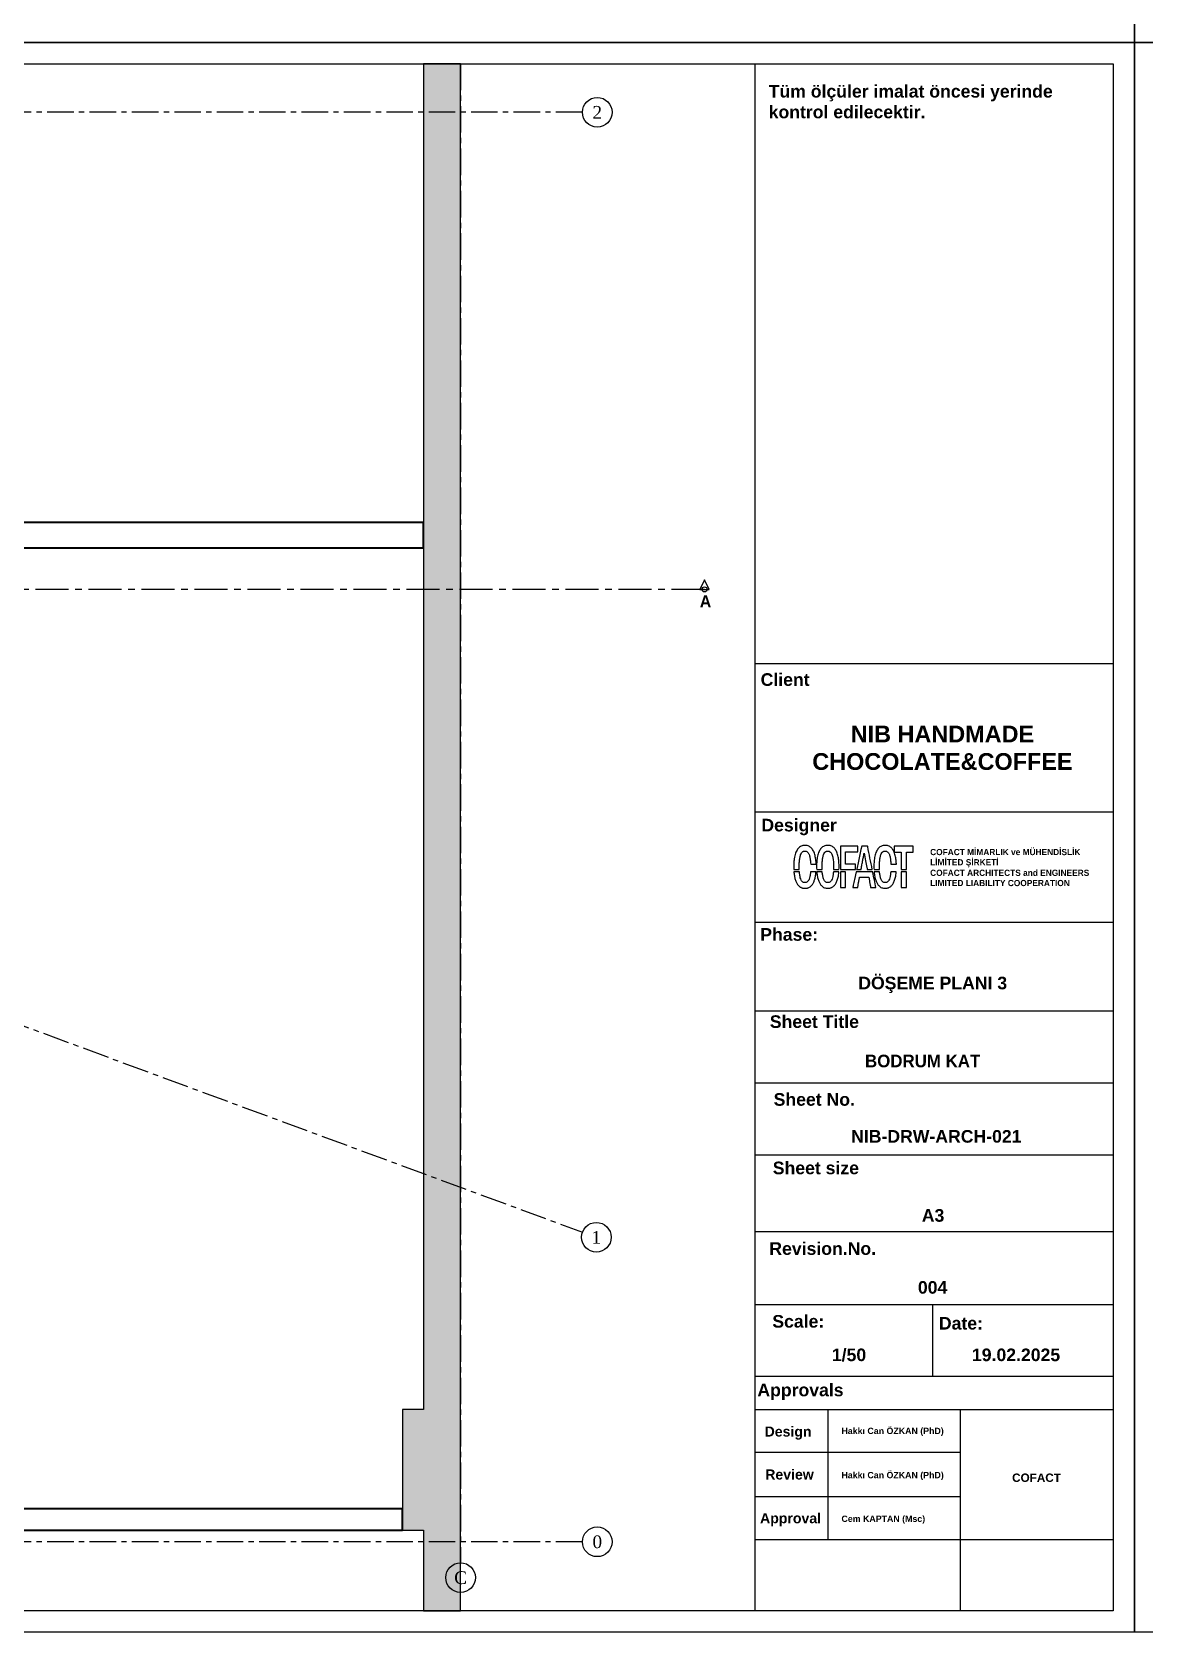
# Model space of a CAD drawing. Header units: millimetres. Extents: x 933584 to 974011, y 4545988 to 4553664.
# Drawn here: x 956962 to 958012, y 4548355 to 4549865 of the extents above; entities that cross this region are included whole.
import ezdxf
from ezdxf.enums import TextEntityAlignment as Align

# ---------------------------------------------------------------- set-up
doc = ezdxf.new("R2010")
doc.units = ezdxf.units.MM
doc.linetypes.add('CENTER', pattern=[2, 1.25, -0.25, 0.25, -0.25])
doc.layers.get('0').update_dxf_attribs({"color": 255})
for name, color, linetype in [('0-CSX-CXS_20', 14, 'CENTER'), ('0-HSL-HTC', 253, 'Continuous'), ('0-HSL-HTC_200', 1, 'Continuous'), ('0-TXT-XBX_20', 3, 'Continuous'), ('2-SPS-RCN', 2, 'Continuous')]:
    doc.layers.add(name, color=color, linetype=linetype)
doc.layers.add('2-SPS-IBW', color=5, linetype='Continuous', lineweight=40)
doc.layers.add('3-OPN-WDR', color=4, linetype='Continuous', lineweight=18)
doc.styles.add('Century Gothic_B_3', font='GOTHICB.TTF', dxfattribs={"height": 4})
doc.styles.get("Standard").update_dxf_attribs({"font": 'times.ttf'})
pattern_1 = [(45, (935939.6384, 4550274.5564), (-4.490128, 4.490128), []), (45, (935944.1285, 4550274.5564), (-4.490128, 4.490128), [3.175, -1.5875])]

# ---------------------------------------------------------------- blocks, each defined once
blk = doc.blocks.new('aksno_20')
at = {"layer": '0-TXT-XBX_20'}
blk.add_circle((0, 0), 7, dxfattribs=at)
blk.add_attdef('AKSNO', text='', height=6).set_placement((0, 0), align=Align.MIDDLE_CENTER)
blk = doc.blocks.new('ZVBXCB')
at = {"layer": '0-CSX-CXS_20', "ltscale": 20}
for p, q in [((933780.8, 4549789.6), (932221.5, 4549789.6)), ((933780.8, 4548440.5), (932221.5, 4548440.5))]:
    blk.add_line(p, q, dxfattribs=at)
for points in [[(932363.9, 4549835.4), (932363.9, 4548420.7)], [(932759.9, 4549835.4), (932759.9, 4548420.7)], [(933137.9, 4549835.4), (933137.9, 4548420.7)], [(933665.8, 4549835.4), (933665.8, 4548420.7)], [(932221.5, 4549308.2), (933780.8, 4548732.7)]]:
    blk.add_lwpolyline(points, dxfattribs=at)
at = {"layer": '0-TXT-XBX_20'}
ref = blk.add_blockref('aksno_20', (933794.8, 4549789.6), dxfattribs=dict(at, xscale=2, yscale=2, zscale=2))
ref.add_attrib('AKSNO', '2', dxfattribs={"color": 7, "height": 12}).set_placement((933794.8, 4549789.6), align=Align.MIDDLE_CENTER)
ref = blk.add_blockref('aksno_20', (933793.9, 4548727.9), dxfattribs=dict(at, xscale=2, yscale=2, zscale=2))
ref.add_attrib('AKSNO', '1', dxfattribs={"color": 7, "height": 12}).set_placement((933793.9, 4548727.9), align=Align.MIDDLE_CENTER)
ref = blk.add_blockref('aksno_20', (933794.8, 4548440.5), dxfattribs=dict(at, xscale=2, yscale=2, zscale=2))
ref.add_attrib('AKSNO', '0', dxfattribs={"color": 7, "height": 12}).set_placement((933794.8, 4548440.5), align=Align.MIDDLE_CENTER)
ref = blk.add_blockref('aksno_20', (932363.9, 4548406.7), dxfattribs=dict(at, xscale=2, yscale=2, zscale=2))
ref.add_attrib('AKSNO', 'A', dxfattribs={"color": 7, "height": 12}).set_placement((932363.9, 4548406.7), align=Align.MIDDLE_CENTER)
ref = blk.add_blockref('aksno_20', (932759.8, 4548406.7), dxfattribs=dict(at, xscale=2, yscale=2, zscale=2))
ref.add_attrib('AKSNO', "A'", dxfattribs={"color": 7, "height": 12}).set_placement((932759.8, 4548406.7), align=Align.MIDDLE_CENTER)
ref = blk.add_blockref('aksno_20', (933137.9, 4548406.7), dxfattribs=dict(at, xscale=2, yscale=2, zscale=2))
ref.add_attrib('AKSNO', 'B', dxfattribs={"color": 7, "height": 12}).set_placement((933137.9, 4548406.7), align=Align.MIDDLE_CENTER)
ref = blk.add_blockref('aksno_20', (933665.8, 4548406.7), dxfattribs=dict(at, xscale=2, yscale=2, zscale=2))
ref.add_attrib('AKSNO', 'C', dxfattribs={"color": 7, "height": 12}).set_placement((933665.8, 4548406.7), align=Align.MIDDLE_CENTER)
blk = doc.blocks.new('kapı_multi2')
at = {"color": 8}
blk.add_lwpolyline([(3, 0), (3, 84, -0.414214), (87, 0, -1)], format="xyb", dxfattribs=at)
for points in [[(2, 3.5), (-2, 3.5), (-2, 0), (2, 0)], [(0, -18), (4, -18), (4, -4), (3, -4), (3, 0), (0, 0)], [(87, -4), (87, 0), (3, 0), (3, -4)], [(90, -18), (86, -18), (86, -4), (87, -4), (87, 0), (90, 0)], [(88, 3.5), (92, 3.5), (92, 0), (88, 0)], [(2, -21.5), (-2, -21.5), (-2, -18), (2, -18)], [(88, -21.5), (92, -21.5), (92, -18), (88, -18)]]:
    blk.add_lwpolyline(points, close=True)
blk = doc.blocks.new('DBXDB')
blk.add_lwpolyline([(939906.2, 4549896.9), (939906.2, 4549851.9)])
at = {"layer": '2-SPS-IBW'}
for points in [[(940246.2, 4549930.9), (940044.2, 4549930.9), (940044.2, 4549951.9), (940246.2, 4549951.9)], [(940322.2, 4549239.5), (940322.2, 4548677.9), (940302.2, 4548677.9), (940302.2, 4549246.9)], [(941153.2, 4548608.9), (941153.2, 4548608.9), (941153.2, 4548608.9), (940402.2, 4548608.9), (940402.2, 4548588.9), (941153.2, 4548588.9), (941153.2, 4548608.9)]]:
    blk.add_lwpolyline(points, close=True, dxfattribs=at)
for points in [[(939906.2, 4549851.9), (939924.2, 4549851.9), (939924.2, 4549896.9), (939906.2, 4549896.9), (939906.2, 4549851.9)], [(940686.2, 4549901.9), (940686.2, 4549515.9), (941173.2, 4549515.9), (941173.2, 4549539.9), (940710.2, 4549539.9), (940710.2, 4549901.9), (940686.2, 4549901.9)], [(939906.2, 4549691.9), (939906.2, 4549761.9), (939924.2, 4549761.9), (939924.2, 4549707.8), (940032.3, 4549707.8), (940032.3, 4549624.8), (939932.3, 4549624.8), (939932.3, 4549564.8)], [(940055.3, 4549338), (940035.6, 4549345.3), (939901.6, 4549529.4), (939763.8, 4549435.6), (939763.8, 4549459.8), (939906.2, 4549556.6), (939906.2, 4549641.9), (940016.2, 4549641.9), (940016.2, 4549691.9), (939906.2, 4549691.9)], [(940067.5, 4549371.1), (940067.5, 4549371.1), (939985.2, 4549477.3)]]:
    blk.add_lwpolyline(points, dxfattribs=at)
at = {"layer": '3-OPN-WDR'}
blk.add_lwpolyline([(939911.2, 4549691.9), (939906.2, 4549691.9), (939906.2, 4549641.9), (939911.2, 4549641.9)], close=True, dxfattribs=at)
at = {"layer": '3-OPN-WDR', "extrusion": (0, 0, -1), "xscale": -1, "zscale": -1, "rotation": 89.99999999999973}
blk.add_blockref('kapı_multi2', (-939924.2, 4549851.9), dxfattribs=at)
blk = doc.blocks.new('FDSVBDVBDZVB')
at = {"layer": '0-HSL-HTC_200'}
h = blk.add_hatch(dxfattribs=at)
h.set_pattern_fill('ANSI33', color=256)
h.set_pattern_definition([(45, (935941.6384, 4550274.5564), (-4.490128, 4.490128), []), (45, (935946.1285, 4550274.5564), (-4.490128, 4.490128), [3.175, -1.5875])])
h.paths.add_polyline_path([(941208.2, 4549972.8), (941173.2, 4549972.8), (941173.2, 4548702.9), (941153.2, 4548702.9), (941153.2, 4548588.9), (941173.2, 4548588.9), (941173.2, 4548512.8), (941208.2, 4548512.8)])
h = blk.add_hatch(dxfattribs=at)
h.set_pattern_fill('ANSI33', color=256)
h.set_pattern_definition(pattern_1)
h.paths.add_polyline_path([(939906.2, 4549956.9), (940044.2, 4549956.9), (940044.2, 4549896.9), (939906.2, 4549896.9)])
h = blk.add_hatch(dxfattribs=at)
h.set_pattern_fill('ANSI33', color=256)
h.set_pattern_definition(pattern_1)
h.paths.add_polyline_path([(940246.2, 4549951.9), (940710.2, 4549951.9), (940710.2, 4549901.9), (940246.2, 4549901.9)])
h = blk.add_hatch(dxfattribs=at)
h.set_pattern_fill('ANSI33', color=256)
h.set_pattern_definition(pattern_1)
h.paths.add_polyline_path([(939951.8, 4549578.9), (940011.2, 4549496), (939962.9, 4549461.3), (939903.1, 4549543.8)])
h = blk.add_hatch(dxfattribs=at)
h.set_pattern_fill('ANSI33', color=256)
h.set_pattern_definition(pattern_1)
h.paths.add_polyline_path([(940055.3, 4549338), (940072.6, 4549384.9), (940702, 4549152.3), (940695.2, 4549101.8)])
h = blk.add_hatch(dxfattribs=at)
h.set_pattern_fill('ANSI33', color=256)
h.set_pattern_definition([(45, (935944.3535, 4550275.225), (-4.490128, 4.490128), []), (45, (935948.8436, 4550275.225), (-4.490128, 4.490128), [3.175, -1.5875])])
h.paths.add_polyline_path([(940402.2, 4548677.9), (940302.2, 4548677.9), (940302.2, 4548577.9), (940402.2, 4548577.9)])
at = {"layer": '2-SPS-RCN'}
for points in [[(941208.2, 4549972.8), (941173.2, 4549972.8), (941173.2, 4548702.9), (941153.2, 4548702.9), (941153.2, 4548588.9), (941173.2, 4548588.9), (941173.2, 4548512.8), (941208.2, 4548512.8)], [(939906.2, 4549956.9), (940044.2, 4549956.9), (940044.2, 4549896.9), (939906.2, 4549896.9)], [(940246.2, 4549951.9), (940710.2, 4549951.9), (940710.2, 4549901.9), (940246.2, 4549901.9)], [(939951.8, 4549578.9), (940011.2, 4549496), (939962.9, 4549461.3), (939903.1, 4549543.8)], [(940402.2, 4548677.9), (940302.2, 4548677.9), (940302.2, 4548577.9), (940402.2, 4548577.9)]]:
    blk.add_lwpolyline(points, close=True, dxfattribs=at)
blk.add_lwpolyline([(940055.3, 4549338), (940072.6, 4549384.9), (940702, 4549152.3), (940695.2, 4549101.8), (940055.3, 4549338)], dxfattribs=at)
blk = doc.blocks.new('CVBXCBV')
for points in [[(936052.9, 4551339.5), (936057.3, 4551348.6), (936061.7, 4551339.5), (936052.9, 4551339.5)], [(937705.5, 4551339.5), (937701.1, 4551348.6), (937696.7, 4551339.5), (937705.5, 4551339.5)]]:
    blk.add_lwpolyline(points)
at = {"linetype": 'CENTER', "ltscale": 25}
blk.add_lwpolyline([(937701.1, 4551339.5), (936057.3, 4551339.5)], dxfattribs=at)
for centre in [(936057.3, 4551339.5), (937701.1, 4551339.5)]:
    blk.add_circle(centre, 2.41)
at = {"linetype": 'CENTER', "ltscale": 10, "char_height": 11.393, "attachment_point": 3, "line_spacing_factor": 0.984502, "style": 'Century Gothic_B_3'}
for insert, width in [((937948.5, 4551333.8), 1895.969), ((938066.9, 4551333.8), 370.363)]:
    blk.add_mtext('\\pxql;{\\fFranklin Gothic Book|b1|i0|c162|p34;A}', dxfattribs=dict(at, insert=insert, width=width))

msp = doc.modelspace()

# ---------------------------------------------------------------- linework, layer by layer
at = {"color": 0}
for p, q in [((957981.5, 4549269.07), (957643.44, 4549269.07)), ((957981.5, 4549269.07), (957643.44, 4549269.07)), ((957981.5, 4549129.09), (957643.44, 4549129.09)), ((957981.5, 4549129.09), (957643.44, 4549129.09)), ((957981.5, 4549129.09), (957643.44, 4549129.09)), ((957981.5, 4549129.09), (957643.44, 4549129.09)), ((957981.5, 4549025.03), (957643.44, 4549025.03)), ((957643.44, 4548941.75), (957981.5, 4548941.75)), ((957981.5, 4548873.35), (957643.44, 4548873.35)), ((957981.5, 4548805.39), (957643.44, 4548805.39)), ((957981.5, 4548733.17), (957643.44, 4548733.17)), ((957981.5, 4548664.16), (957643.44, 4548664.16)), ((957810.92, 4548664.16), (957810.92, 4548596.44)), ((957981.5, 4548596.44), (957643.44, 4548596.44)), ((957981.5, 4548565.11), (957643.44, 4548565.11)), ((957712.29, 4548565.11), (957712.29, 4548442.35)), ((957837.28, 4548565.11), (957837.28, 4548491.51)), ((957643.45, 4548524.97), (957837.28, 4548524.97)), ((957837.28, 4548491.51), (957837.28, 4548375.4)), ((957643.45, 4548483.26), (957837.28, 4548483.26)), ((957981.5, 4548442.35), (957643.44, 4548442.35))]:
    msp.add_line(p, q, dxfattribs=at)
for points in [[(955901.5, 4551355.4), (958001.5, 4551355.4), (958001.5, 4549855.4), (955901.5, 4549855.4)], [(958001.5, 4551355.4), (960101.5, 4551355.4), (960101.5, 4549855.4), (958001.5, 4549855.4)], [(955901.5, 4549855.4), (958001.5, 4549855.4), (958001.5, 4548355.4), (955901.5, 4548355.4)], [(958001.5, 4549855.4), (960101.5, 4549855.4), (960101.5, 4548355.4), (958001.5, 4548355.4)], [(955921.5, 4549835.4), (957981.5, 4549835.4), (957981.5, 4548375.4), (955921.5, 4548375.4)], [(957724.13, 4549086.03), (957724.13, 4549074.89), (957731.18, 4549074.89), (957738.24, 4549074.89), (957738.24, 4549077.53), (957738.24, 4549080.16), (957733.67, 4549080.16), (957729.1, 4549080.16), (957729.1, 4549085.98), (957729.1, 4549091.8), (957734.81, 4549091.8), (957740.53, 4549091.8), (957740.53, 4549094.48), (957740.53, 4549097.16), (957732.33, 4549097.16), (957724.13, 4549097.16)], [(957774.93, 4549094.33), (957774.93, 4549091.5), (957778.17, 4549091.5), (957781.4, 4549091.5), (957781.4, 4549083.19), (957781.4, 4549074.89), (957783.88, 4549074.89), (957786.37, 4549074.89), (957786.37, 4549083.19), (957786.37, 4549091.5), (957789.65, 4549091.5), (957792.93, 4549091.5), (957792.93, 4549094.33), (957792.93, 4549097.16), (957783.93, 4549097.16), (957774.93, 4549097.16)], [(957724.13, 4549065.4), (957724.13, 4549057.89), (957726.59, 4549057.91), (957729.05, 4549057.94), (957729.07, 4549065.42), (957729.1, 4549072.9), (957726.61, 4549072.9), (957724.13, 4549072.9)], [(957781.42, 4549065.42), (957781.45, 4549057.94), (957783.91, 4549057.91), (957786.37, 4549057.89), (957786.37, 4549065.39), (957786.37, 4549072.9), (957783.88, 4549072.9), (957781.4, 4549072.9)]]:
    msp.add_lwpolyline(points, close=True, dxfattribs=at)
msp.add_lwpolyline([(957643.45, 4549835.41), (957643.45, 4548375.4)], dxfattribs=at)
for points in [[(957688.78, 4549097.65, 0.11064), (957685.68, 4549096.15, 0.089568), (957683.23, 4549093.37, 0.069833), (957681.47, 4549089.25, 0.037138), (957680.43, 4549083.81, 0.013582), (957680.28, 4549082.16, 0.005436), (957680.17, 4549079.9, 0.005261), (957680.1, 4549077.67, 0.017635), (957680.13, 4549076.21), (957680.2, 4549074.89), (957682.75, 4549074.89), (957685.3, 4549074.89), (957685.31, 4549077.9, -0.01557), (957685.46, 4549082.32, -0.027157), (957685.9, 4549085.95, -0.033018), (957686.6, 4549088.8, -0.079442), (957687.57, 4549090.74, -0.009072), (957687.87, 4549091.13, -0.030827), (957688.08, 4549091.37, -0.031813), (957688.32, 4549091.58, -0.010138), (957688.7, 4549091.86, -0.089655), (957689.45, 4549092.22, -0.05192), (957690.45, 4549092.38, -0.051218), (957691.47, 4549092.33, -0.076363), (957692.33, 4549092.06, -0.070873), (957693.13, 4549091.52, -0.052254), (957693.84, 4549090.72, -0.046256), (957694.44, 4549089.69, -0.033841), (957694.93, 4549088.46, -0.02482), (957695.29, 4549087.06, -0.012371), (957695.62, 4549085.26, -0.011745), (957695.88, 4549083.27, -0.011909), (957696.05, 4549081.28), (957696.11, 4549080.16), (957698.68, 4549080.16), (957701.26, 4549080.16), (957701.26, 4549080.59, 0.020953), (957701.22, 4549081.49, 0.004455), (957701.07, 4549083.07, 0.00493), (957700.88, 4549084.7, 0.011284), (957700.7, 4549085.92, 0.038093), (957699.58, 4549090.43, 0.067383), (957697.9, 4549093.87, 0.083303), (957695.67, 4549096.24, 0.099908), (957692.91, 4549097.57, 0.02201), (957692.47, 4549097.67, 0.020762), (957692.02, 4549097.72, 0.015695), (957691.46, 4549097.75, 0.005906), (957690.68, 4549097.75, 0.00548), (957690.07, 4549097.74, 0.006399), (957689.5, 4549097.72, 0.005718), (957689.02, 4549097.69, 0.038226)], [(957710.35, 4549097.65, 0.105194), (957707.39, 4549096.26, 0.087054), (957705.01, 4549093.69, 0.069549), (957703.26, 4549089.93, 0.038701), (957702.16, 4549084.98, 0.014261), (957701.92, 4549082.9, 0.008448), (957701.75, 4549080.4, 0.008433), (957701.67, 4549077.97, 0.018733), (957701.71, 4549076.12), (957701.78, 4549074.89), (957704.33, 4549074.89), (957706.87, 4549074.89), (957706.89, 4549077.9, -0.01557), (957707.04, 4549082.32, -0.027157), (957707.48, 4549085.95, -0.033018), (957708.18, 4549088.8, -0.079442), (957709.15, 4549090.74, -0.009072), (957709.45, 4549091.13, -0.030827), (957709.66, 4549091.37, -0.031813), (957709.89, 4549091.58, -0.010138), (957710.27, 4549091.86, -0.089655), (957711.03, 4549092.22, -0.05192), (957712.02, 4549092.38, -0.051218), (957713.05, 4549092.33, -0.076363), (957713.91, 4549092.06, -0.136443), (957715.41, 4549090.72, -0.067108), (957716.51, 4549088.38, -0.045937), (957717.26, 4549084.94, -0.018323), (957717.67, 4549080.11, -0.004967), (957717.71, 4549079.13, -0.003937), (957717.73, 4549078.07, -0.00398), (957717.74, 4549077.08, -0.009912), (957717.72, 4549076.36), (957717.66, 4549074.89), (957720.23, 4549074.89), (957722.8, 4549074.89), (957722.87, 4549076.16, 0.018366), (957722.9, 4549078.32, 0.009634), (957722.79, 4549081.01, 0.009631), (957722.58, 4549083.71, 0.017297), (957722.28, 4549085.91, 0.038062), (957721.16, 4549090.43, 0.067387), (957719.48, 4549093.87, 0.08333), (957717.24, 4549096.24, 0.099909), (957714.49, 4549097.57, 0.02201), (957714.05, 4549097.67, 0.020762), (957713.59, 4549097.72, 0.015695), (957713.04, 4549097.75, 0.005906), (957712.25, 4549097.75, 0.00548), (957711.65, 4549097.74, 0.006399), (957711.08, 4549097.72, 0.005718), (957710.59, 4549097.69, 0.038226)], [(957746.55, 4549090.58, 0.0000105), (957747.91, 4549083.29, 0.000084), (957749.11, 4549076.86, 0.003215), (957749.39, 4549075.41), (957749.49, 4549074.89), (957751.87, 4549074.89, 0.001355), (957752.79, 4549074.89, 0.00226), (957753.55, 4549074.9, 0.000206), (957754.24, 4549074.91, 0.409743), (957754.25, 4549074.93, 0.049641), (957754.25, 4549074.99, 0.000001), (957752.06, 4549085.84, 0.000006), (957749.92, 4549096.52, 0.007694), (957749.83, 4549096.94), (957749.77, 4549097.16), (957747.02, 4549097.16), (957744.26, 4549097.16), (957743.54, 4549093.86, -0.000077), (957742.16, 4549087.49, -0.000085), (957740.82, 4549081.33, -0.000009), (957739.54, 4549075.41, -0.006923), (957739.47, 4549075.12), (957739.42, 4549074.89), (957743.62, 4549074.89, 0.0001427), (957743.92, 4549076.47, 0.00034), (957744.17, 4549077.84, 0.000221), (957744.46, 4549079.42, -0.000266), (957745.3, 4549083.92, -0.000578), (957745.95, 4549087.39, -0.0000869)], [(957764.45, 4549097.65, 0.105194), (957761.48, 4549096.25, 0.087054), (957759.1, 4549093.69, 0.069549), (957757.35, 4549089.93, 0.038701), (957756.25, 4549084.98, 0.014261), (957756.01, 4549082.9, 0.008448), (957755.84, 4549080.4, 0.008433), (957755.76, 4549077.97, 0.018733), (957755.8, 4549076.12), (957755.87, 4549074.89), (957758.42, 4549074.89), (957760.96, 4549074.89), (957760.98, 4549077.9, -0.01557), (957761.13, 4549082.32, -0.027157), (957761.57, 4549085.95, -0.033018), (957762.27, 4549088.8, -0.079442), (957763.24, 4549090.74, -0.009072), (957763.54, 4549091.13, -0.030827), (957763.75, 4549091.37, -0.031813), (957763.99, 4549091.58, -0.010138), (957764.36, 4549091.86, -0.089655), (957765.12, 4549092.22, -0.05192), (957766.11, 4549092.38, -0.051218), (957767.14, 4549092.33, -0.076363), (957768, 4549092.06, -0.070873), (957768.79, 4549091.52, -0.052254), (957769.5, 4549090.72, -0.046256), (957770.11, 4549089.69, -0.033841), (957770.59, 4549088.46, -0.02482), (957770.96, 4549087.06, -0.012371), (957771.28, 4549085.26, -0.011745), (957771.55, 4549083.27, -0.011909), (957771.71, 4549081.28), (957771.78, 4549080.16), (957774.35, 4549080.16), (957776.92, 4549080.16), (957776.92, 4549080.58, 0.020953), (957776.88, 4549081.49, 0.004455), (957776.73, 4549083.07, 0.00493), (957776.55, 4549084.69, 0.011284), (957776.37, 4549085.92, 0.038093), (957775.25, 4549090.43, 0.067383), (957773.57, 4549093.87, 0.083303), (957771.33, 4549096.24, 0.099908), (957768.58, 4549097.57, 0.02201), (957768.14, 4549097.66, 0.020762), (957767.69, 4549097.72, 0.015695), (957767.13, 4549097.75, 0.005906), (957766.34, 4549097.75, 0.00548), (957765.74, 4549097.74, 0.006399), (957765.17, 4549097.72, 0.005718), (957764.68, 4549097.69, 0.038226)], [(957680.32, 4549072.18, 0.025038), (957680.89, 4549068.23, 0.036131), (957681.81, 4549064.82, 0.041565), (957683.07, 4549062.01, 0.063352), (957684.65, 4549059.85, 0.028049), (957685.46, 4549059.08, 0.034689), (957686.29, 4549058.46, 0.034905), (957687.2, 4549057.97, 0.029004), (957688.23, 4549057.58, 0.021923), (957688.71, 4549057.45, 0.031789), (957689.15, 4549057.38, 0.019677), (957689.72, 4549057.35, 0.003659), (957690.77, 4549057.34, 0.003627), (957691.81, 4549057.35, 0.019229), (957692.37, 4549057.38, 0.031747), (957692.8, 4549057.45, 0.024514), (957693.25, 4549057.57, 0.035022), (957694.42, 4549058.05, 0.037328), (957695.49, 4549058.67, 0.037367), (957696.45, 4549059.45, 0.035245), (957697.31, 4549060.38, 0.053473), (957698.69, 4549062.55, 0.03772), (957699.78, 4549065.23, 0.032588), (957700.59, 4549068.45, 0.021334), (957701.11, 4549072.23), (957701.17, 4549072.9), (957698.59, 4549072.9), (957696, 4549072.9), (957695.94, 4549072.23, -0.0074), (957695.83, 4549071.26, -0.005344), (957695.69, 4549070.18, -0.005411), (957695.53, 4549069.15, -0.010609), (957695.37, 4549068.33, -0.034422), (957694.67, 4549065.87, -0.07643), (957693.74, 4549064.17, -0.102726), (957692.55, 4549063.14, -0.109019), (957691.07, 4549062.69, -0.095932), (957689.46, 4549062.88, -0.113527), (957688.14, 4549063.66, -0.092498), (957687.11, 4549065.08, -0.04608), (957686.34, 4549067.18, -0.017297), (957686.05, 4549068.47, -0.007909), (957685.75, 4549070.18, -0.007223), (957685.51, 4549071.84, -0.03219), (957685.45, 4549072.82, 0.402781), (957685.41, 4549072.85, 0.001238), (957684.7, 4549072.88, 0.005463), (957683.86, 4549072.9, 0.003096), (957682.85, 4549072.9), (957680.26, 4549072.9)], [(957701.9, 4549072.18, 0.025038), (957702.47, 4549068.23, 0.036131), (957703.39, 4549064.82, 0.041565), (957704.65, 4549062.01, 0.063352), (957706.22, 4549059.85, 0.047265), (957707.62, 4549058.62, 0.06438), (957709.09, 4549057.83, 0.06177), (957710.76, 4549057.41, 0.039412), (957712.76, 4549057.32, 0.027569), (957714.18, 4549057.45, 0.048064), (957715.33, 4549057.73, 0.049711), (957716.37, 4549058.22, 0.031882), (957717.48, 4549058.98, 0.081131), (957719.39, 4549061.06, 0.052129), (957720.91, 4549063.98, 0.043307), (957722.01, 4549067.7, 0.026621), (957722.69, 4549072.23), (957722.75, 4549072.9), (957720.16, 4549072.9), (957717.58, 4549072.9), (957717.52, 4549072.23, -0.0074), (957717.41, 4549071.26, -0.005344), (957717.26, 4549070.18, -0.005411), (957717.1, 4549069.15, -0.010609), (957716.95, 4549068.33, -0.034422), (957716.25, 4549065.87, -0.07643), (957715.32, 4549064.17, -0.102726), (957714.13, 4549063.14, -0.109019), (957712.65, 4549062.69, -0.095932), (957711.04, 4549062.88, -0.113527), (957709.72, 4549063.66, -0.092498), (957708.69, 4549065.08, -0.04608), (957707.92, 4549067.18, -0.017297), (957707.62, 4549068.47, -0.007909), (957707.32, 4549070.18, -0.007223), (957707.09, 4549071.84, -0.03219), (957707.02, 4549072.82, 0.402781), (957706.99, 4549072.85, 0.001238), (957706.27, 4549072.88, 0.005463), (957705.44, 4549072.9, 0.003096), (957704.43, 4549072.9), (957701.83, 4549072.9)], [(957757.68, 4549057.89, 0.0000231), (957756.19, 4549065.32, 0.000048), (957754.8, 4549072.28, 0.022716), (957754.69, 4549072.73, 0.319618), (957754.54, 4549072.84, 0.005635), (957753.49, 4549072.88, 0.005119), (957751.67, 4549072.9, 0.000404), (957746.81, 4549072.9), (957738.99, 4549072.9), (957737.41, 4549065.57, -0.000063), (957736.79, 4549062.75, -0.000102), (957736.27, 4549060.34, -0.000015), (957735.81, 4549058.2, -0.0154076), (957735.73, 4549057.89), (957740.47, 4549057.94), (957741.34, 4549062.66, -0.000258), (957741.68, 4549064.49, -0.000401), (957741.97, 4549066.06, -0.000111), (957742.23, 4549067.44, -0.013635), (957742.27, 4549067.61), (957742.32, 4549067.83), (957746.57, 4549067.83), (957750.82, 4549067.83), (957751.46, 4549064.43, 0.000154), (957751.72, 4549063.01, 0.000145), (957751.99, 4549061.56, 0.000144), (957752.23, 4549060.28, 0.000507), (957752.39, 4549059.46), (957752.69, 4549057.89)], [(957755.99, 4549072.18, 0.025038), (957756.56, 4549068.23, 0.036131), (957757.48, 4549064.82, 0.041565), (957758.74, 4549062.01, 0.063352), (957760.31, 4549059.85, 0.047265), (957761.71, 4549058.62, 0.06438), (957763.18, 4549057.82, 0.06177), (957764.85, 4549057.41, 0.039412), (957766.85, 4549057.32, 0.027569), (957768.27, 4549057.45, 0.048064), (957769.42, 4549057.73, 0.049711), (957770.46, 4549058.22, 0.031882), (957771.57, 4549058.98, 0.081131), (957773.49, 4549061.06, 0.052129), (957775, 4549063.97, 0.043307), (957776.1, 4549067.7, 0.026621), (957776.78, 4549072.23), (957776.84, 4549072.9), (957774.25, 4549072.9), (957771.67, 4549072.9), (957771.61, 4549072.23, -0.0074), (957771.5, 4549071.26, -0.005344), (957771.35, 4549070.18, -0.005411), (957771.19, 4549069.15, -0.010609), (957771.04, 4549068.33, -0.034422), (957770.34, 4549065.87, -0.07643), (957769.41, 4549064.17, -0.102726), (957768.22, 4549063.14, -0.109019), (957766.74, 4549062.69, -0.095932), (957765.13, 4549062.88, -0.113527), (957763.81, 4549063.66, -0.092498), (957762.78, 4549065.08, -0.04608), (957762.01, 4549067.18, -0.017297), (957761.71, 4549068.47, -0.007909), (957761.41, 4549070.18, -0.007223), (957761.18, 4549071.84, -0.03219), (957761.11, 4549072.81, 0.402781), (957761.08, 4549072.85, 0.001238), (957760.36, 4549072.88, 0.005463), (957759.53, 4549072.9, 0.003096), (957758.52, 4549072.9), (957755.92, 4549072.9)]]:
    msp.add_lwpolyline(points, format="xyb", close=True, dxfattribs=at)

# ---------------------------------------------------------------- block references
for name, p in [('ZVBXCB', (23700, 0)), ('FDSVBDVBDZVB', (16157.69, -137.36)), ('CVBXCBV', (19894.87, -2000.11))]:
    msp.add_blockref(name, p)
at = {"layer": '0-HSL-HTC'}
msp.add_blockref('DBXDB', (16157.69, -137.36), dxfattribs=at)

# ---------------------------------------------------------------- texts
at = {"color": 0, "attachment_point": 1, "line_spacing_factor": 0.984502, "style": 'Century Gothic_B_3'}
for s, insert, char_height, width in [('\\pxql;{\\fArial|b1|i0|c0|p34;Tüm ölçüler imalat öncesi yerinde kontrol edilecektir.}', (957656.49, 4549815.43), 11.9034, 324.3298), ('\\pxqr;{\\fArial|b1|i0|c0|p34;Client}', (957106.94, 4549260.21), 11.9034, 588.1338), ('\\pxqc;{\\fArial|b1|i0|c0|p34;NIB HANDMADE CHOCOLATE&COFFEE}', (957656.95, 4549210.81), 15.8192, 326.8702), ('\\pxqr;{\\fArial|b1|i0|c0|p34;Designer}', (957132.61, 4549122.88), 11.9034, 588.1338), ('{\\fFranklin Gothic Medium|b1|i0|c162|p34;COFACT MİMARLIK ve MÜHENDİSLİK}\\P{\\fFranklin Gothic Medium|b1|i0|c162|p34;LİMİTED ŞİRKETİ}', (957808.81, 4549094.41), 5.8729, 228.8091), ('\\pxql;{\\fFranklin Gothic Book|b1|i0|c162|p34;COFACT ARCHITECTS and ENGINEERS\\PLIMITED LIABILITY COOPERATION}', (957808.81, 4549074.82), 5.8729, 228.8091), ('\\pxqr;{\\fArial|b1|i0|c0|p34;Phase:}', (957114.95, 4549019.69), 11.9034, 588.1338), ('\\pxqr;{\\fArial|b1|i0|c0|p34;DÖŞEME PLANI 3}', (957293.31, 4548973.85), 11.9034, 588.1338), ('\\pxqr;{\\fArial|b1|i0|c0|p34;Sheet Title}', (957153.5, 4548937.39), 11.9034, 588.1338), ('\\pxi-2,l3,qr,t3;BODRUM KAT', (957267.99, 4548900.25), 11.9034, 588.1338), ('\\pxqr;{\\fArial|b1|i0|c0|p34;Sheet No.}', (957149.71, 4548863.96), 11.9034, 588.1338), ('\\pxqr;{\\fArial|b1|i0|c0|p34;NIB-DRW-ARCH-021}', (957306.86, 4548829.11), 11.9034, 588.1338), ('\\pxqr;{\\fArial|b1|i0|c0|p34;Sheet size}', (957153.55, 4548799.31), 11.9034, 588.1338), ('\\pxqr;{\\fArial|b1|i0|c0|p34;A3}', (957234.05, 4548754.51), 11.9034, 588.1338), ('\\pxqr;{\\fArial|b1|i0|c0|p34;Revision.No.}', (957169.66, 4548723.23), 11.9034, 588.1338), ('\\pxqr;{\\fArial|b1|i0|c0|p34;00\\fArial|b1|i0|c162|p34;4}', (957236.86, 4548686.59), 11.9034, 588.1338), ('\\pxqr;{\\fArial|b1|i0|c0|p34;Scale:}', (957120.78, 4548654.54), 11.9034, 588.1338), ('\\pxqr;{\\fArial|b1|i0|c0|p34;Date:}', (957270.5, 4548652.75), 11.9034, 588.1338), ('\\pxqr;{\\fArial|b1|i0|c0|p34;1/50}', (957160.32, 4548622.92), 11.9034, 588.1338), ('\\pxqr;{\\fArial|b1|i0|c162|p34;19\\fArial|b1|i0|c0|p34;.02.202\\fArial|b1|i0|c162|p34;5}', (957343.34, 4548622.92), 11.9034, 588.1338), ('\\pxqr;{\\fArial|b1|i0|c0|p34;Approvals}', (957139, 4548589.77), 11.9034, 588.1338), ('\\pxqr;{\\fArial|b1|i0|c0|p34;Design}', (957108.8, 4548549.34), 9.5085, 588.1338), ('{\\fArial|b1|i0|c0|p34;\\W9.71336;   }{\\fArial|b1|i0|c0|p34;Hakkı Can ÖZKAN (PhD)}', (957657.83, 4548548.17), 5.9517, 163.4351), ('\\pxqr;{\\fArial|b1|i0|c0|p34;Review}', (957110.87, 4548508.82), 9.5085, 588.1338), ('{\\fArial|b1|i0|c0|p34;\\W9.71336;   }{\\fArial|b1|i0|c0|p34;Hakkı Can ÖZKAN (PhD)}', (957657.83, 4548506.45), 5.9517, 163.4351), ('\\pxqc;{\\fArial|b1|i0|c0|p34;COFACT}', (957745.73, 4548504.97), 7.9096, 326.8702), ('\\pxqr;{\\fArial|b1|i0|c0|p34;Approval}', (957117.77, 4548467.54), 9.5085, 588.1338), ('{\\W9.71336;\\fArial|b1|i0|c0|p34;   \\W1;Cem KAPTAN (Msc)}', (957657.83, 4548465.25), 5.9517, 163.4351)]:
    msp.add_mtext(s, dxfattribs=dict(at, insert=insert, char_height=char_height, width=width))

doc.saveas('drawing.dxf')
